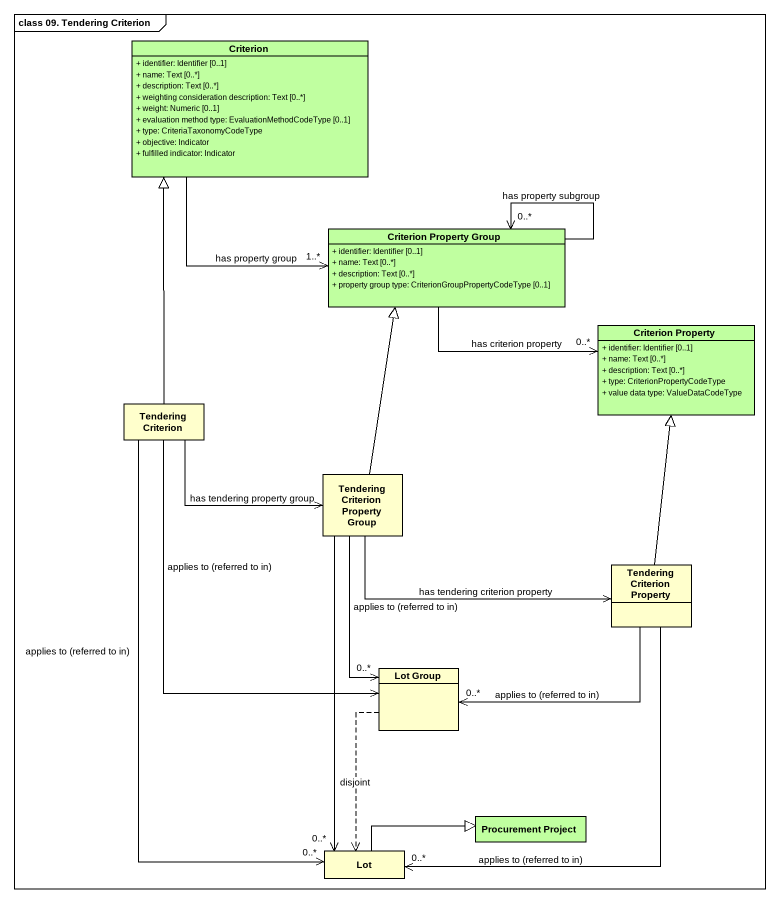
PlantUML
@startuml
mainframe class 09. Tendering Criterion
hide circle
hide empty members
skinparam classAttributeIconSize 0
class Criterion #C0FFA0 {
  + identifier: Identifier [0..1]
  + name: Text [0..*]
  + description: Text [0..*]
  + weighting consideration description: Text [0..*]
  + weight: Numeric [0..1]
  + evaluation method type: EvaluationMethodCodeType [0..1]
  + type: CriteriaTaxonomyCodeType
  + objective: Indicator
  + fulfilled indicator: Indicator
}
class "Criterion Property Group" as Criterion_Property_Group #C0FFA0 {
  + identifier: Identifier [0..1]
  + name: Text [0..*]
  + description: Text [0..*]
  + property group type: CriterionGroupPropertyCodeType [0..1]
}
class "Criterion Property" as Criterion_Property #C0FFA0 {
  + identifier: Identifier [0..1]
  + name: Text [0..*]
  + description: Text [0..*]
  + type: CriterionPropertyCodeType
  + value data type: ValueDataCodeType
}
class "Tendering Criterion" as Tendering_Criterion
class "Tendering Criterion Property Group" as Tendering_Criterion_2
class "Tendering Criterion Property" as Tendering_Criterion_Property
class "Lot Group" as Lot_Group
class "Procurement Project" as Procurement_Project #C0FFA0
class Lot
Criterion --> "1..*" Criterion_Property_Group : has property group
Criterion_Property_Group --> "0..*" Criterion_Property_Group : has property subgroup
Criterion_Property_Group -right-> "0..*" Criterion_Property : has criterion property
Tendering_Criterion -up-|> Criterion
Tendering_Criterion -right-> Tendering_Criterion_2 : has tendering property group
Tendering_Criterion --> Lot_Group : applies to (referred to in)
Tendering_Criterion --> "0..*" Lot : applies to (referred to in)
Tendering_Criterion_2 -up-|> Criterion_Property_Group
Tendering_Criterion_2 -right-> Tendering_Criterion_Property : has tendering criterion property
Tendering_Criterion_2 --> "0..*" Lot_Group : applies to (referred to in)
Tendering_Criterion_2 --> "0..*" Lot
Tendering_Criterion_Property -up-|> Criterion_Property
Tendering_Criterion_Property -left-> "0..*" Lot_Group : applies to (referred to in)
Tendering_Criterion_Property --> "0..*" Lot : applies to (referred to in)
Lot_Group ..> Lot : disjoint
Lot -right-|> Procurement_Project
@enduml
